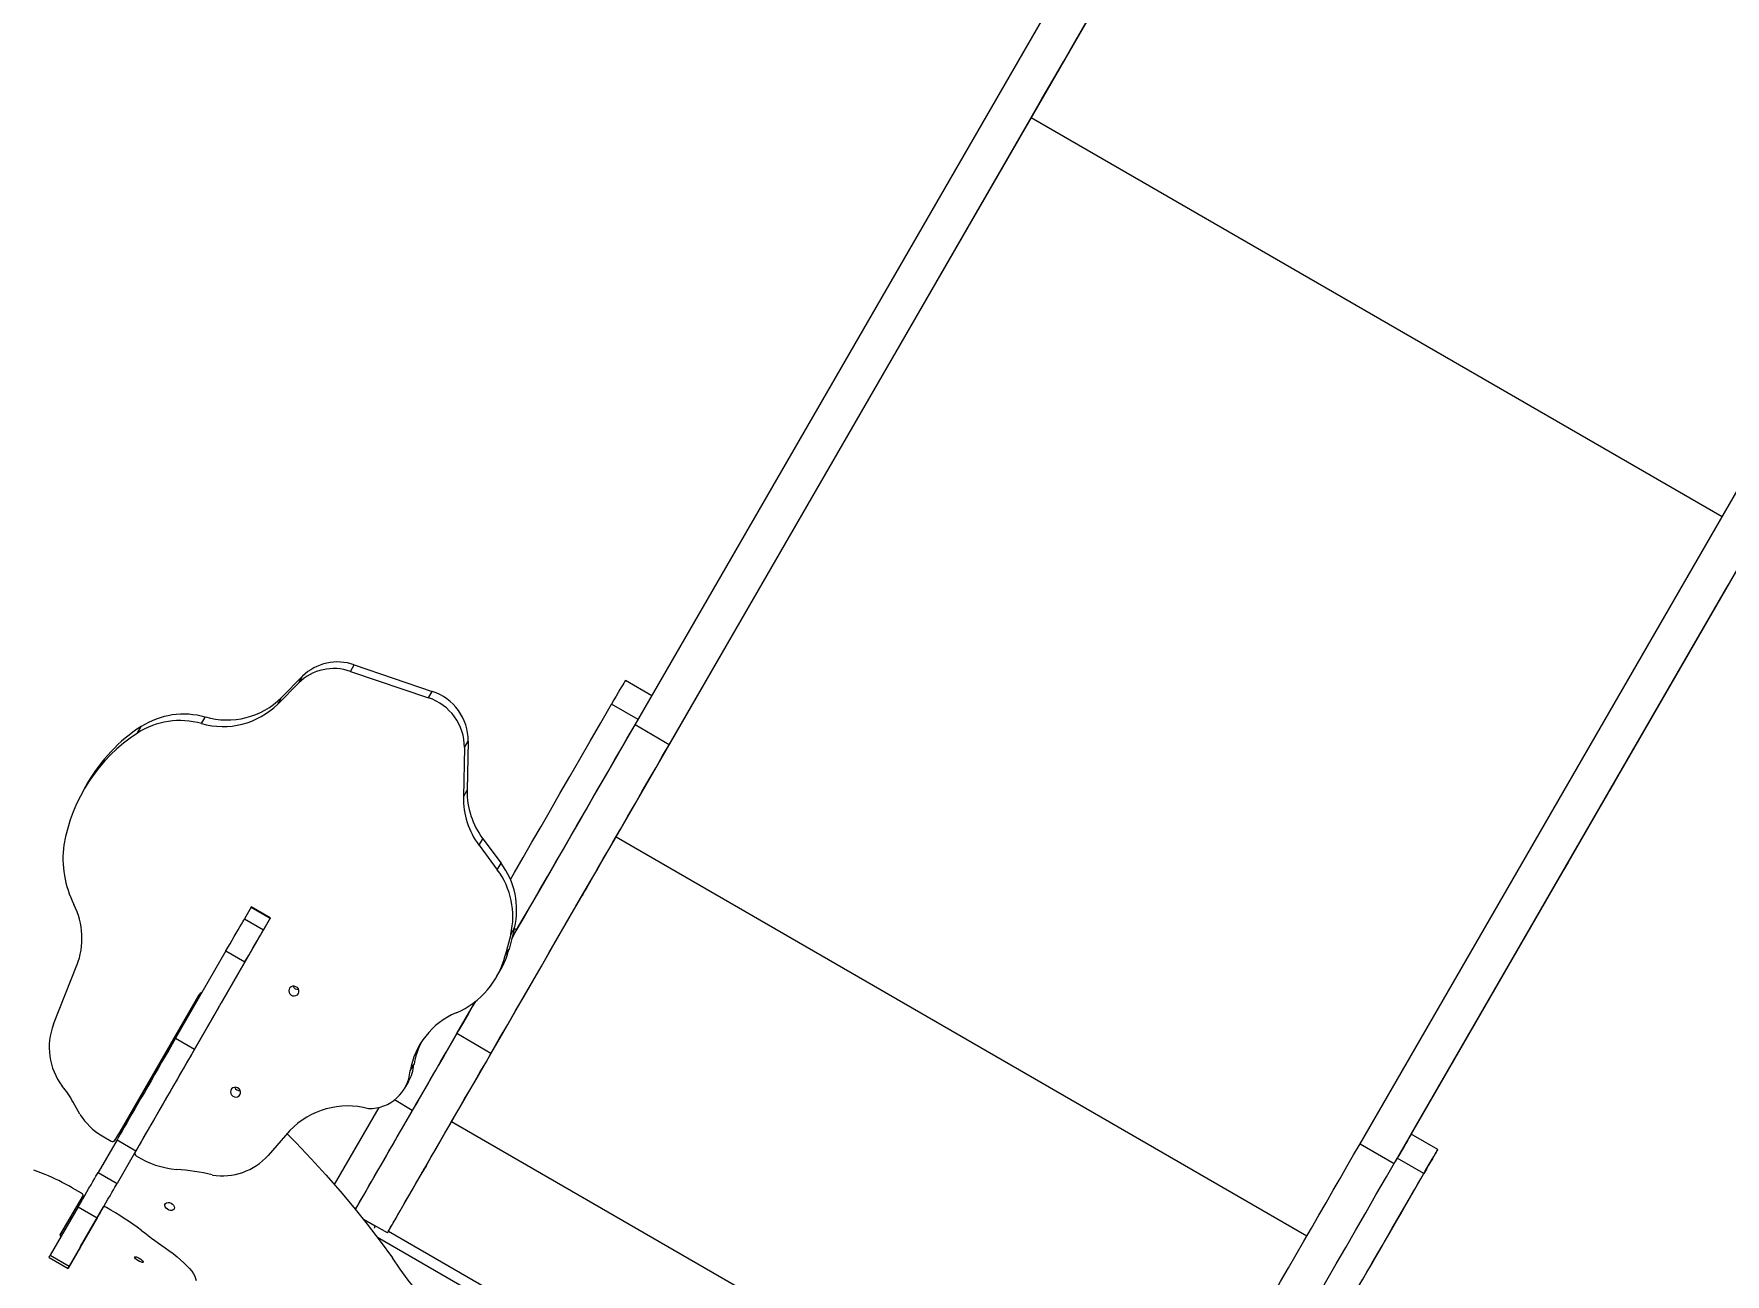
# Model space of a CAD drawing. Header units: millimetres. Extents: x -6006 to 5875, y -6399 to 6717.
# Drawn here: x 2185 to 3343, y 2810 to 3659 of the extents above; entities that cross this region are included whole.
import ezdxf

# ---------------------------------------------------------------- set-up
doc = ezdxf.new("R2010")
doc.units = ezdxf.units.MM
for name, color, linetype in [('DIKOM_ОБЪЕКТ', 7, 'Continuous'), ('DIKOM_РАЗМЕР_ЗОНА', 7, 'Continuous'), ('DIKOM_РАЗМЕР_ОБЪЕКТА', 7, 'Continuous')]:
    doc.layers.add(name, color=color, linetype=linetype)
doc.styles.add('style1', font='arial.ttf', dxfattribs={"width": 0.8})
doc.dimstyles.new('1-50', dxfattribs={"dimtxt": 300, "dimasz": 200, "dimexe": 100, "dimexo": 0, "dimgap": 100, "dimtad": 0, "dimdec": 0, "dimtxsty": 'style1', "dimcen": 0, "dimclrd": 7, "dimclre": 7, "dimadec": 1, "dimazin": 2, "dimtfac": 1, "dimtdec": 0, "dimtmove": 1, "dimatfit": 3, "dimfxl": 0, "dimlwd": 25, "dimlwe": 18, "dimarcsym": 0})

# ---------------------------------------------------------------- blocks, each defined once
blk = doc.blocks.new('*D15')
at = {"layer": 'Defpoints', "color": 0, "transparency": 16777216}
for p in [(-4354.5, 4593), (3409.3, 4593), (-1328.6, -3571.9)]:
    blk.add_point(p, dxfattribs=at)
at = {"layer": 'DIKOM_РАЗМЕР_ОБЪЕКТА', "color": 7, "lineweight": 18, "transparency": 16777216}
for p, q in [((3409.3, 4593), (-4454.5, 4593)), ((-1328.6, -3571.9), (-4454.5, -3571.9))]:
    blk.add_line(p, q, dxfattribs=at)
at = {"layer": 'DIKOM_РАЗМЕР_ОБЪЕКТА', "color": 7, "lineweight": 25, "transparency": 16777216}
for p, q in [((-4354.5, 4393), (-4354.5, 968.7)), ((-4354.5, -3371.9), (-4354.5, 52.5))]:
    blk.add_line(p, q, dxfattribs=at)
at = {"layer": 'DIKOM_РАЗМЕР_ОБЪЕКТА', "color": 7, "transparency": 16777216}
for points in [[(-4387.8, 4393), (-4321.1, 4393), (-4354.5, 4593)], [(-4387.8, -3371.9), (-4321.1, -3371.9), (-4354.5, -3571.9)]]:
    blk.add_solid(points, dxfattribs=at)
at = {"layer": 'DIKOM_РАЗМЕР_ОБЪЕКТА', "color": 0, "transparency": 16777216, "insert": (-4354.5, 510.6), "char_height": 300, "attachment_point": 5, "rotation": 90, "style": 'style1'}
blk.add_mtext('8150', dxfattribs=at)
blk = doc.blocks.new('*D16')
at = {"layer": 'Defpoints', "color": 0, "transparency": 16777216}
for p in [(3934.6, 4272.9), (-3710.1, -291), (3934.6, -4791.6)]:
    blk.add_point(p, dxfattribs=at)
at = {"layer": 'DIKOM_РАЗМЕР_ОБЪЕКТА', "color": 7, "lineweight": 18, "transparency": 16777216}
for p, q in [((3934.6, 4272.9), (3934.6, -4891.6)), ((-3710.1, -291), (-3710.1, -4891.6))]:
    blk.add_line(p, q, dxfattribs=at)
at = {"layer": 'DIKOM_РАЗМЕР_ОБЪЕКТА', "color": 7, "lineweight": 25, "transparency": 16777216}
for p, q in [((-3510.1, -4791.6), (-1432.6, -4791.6)), ((3734.6, -4791.6), (-518.7, -4791.6))]:
    blk.add_line(p, q, dxfattribs=at)
at = {"layer": 'DIKOM_РАЗМЕР_ОБЪЕКТА', "color": 7, "transparency": 16777216}
for points in [[(-3510.1, -4758.3), (-3510.1, -4825), (-3710.1, -4791.6)], [(3734.6, -4758.3), (3734.6, -4825), (3934.6, -4791.6)]]:
    blk.add_solid(points, dxfattribs=at)
at = {"layer": 'DIKOM_РАЗМЕР_ОБЪЕКТА', "color": 0, "transparency": 16777216, "insert": (-975.7, -4791.6), "char_height": 300, "attachment_point": 5, "style": 'style1'}
blk.add_mtext('7650', dxfattribs=at)
blk = doc.blocks.new('*D14')
at = {"layer": 'Defpoints', "color": 0, "transparency": 16777216}
for p in [(3463.3, 6716.6), (-5809.5, -5571.9), (-1350.4, -5571.9)]:
    blk.add_point(p, dxfattribs=at)
at = {"layer": 'DIKOM_РАЗМЕР_ЗОНА', "color": 7, "lineweight": 18, "transparency": 16777216}
for p, q in [((3463.3, 6716.6), (-5909.5, 6716.6)), ((-1350.4, -5571.9), (-5909.5, -5571.9))]:
    blk.add_line(p, q, dxfattribs=at)
at = {"layer": 'DIKOM_РАЗМЕР_ЗОНА', "color": 7, "lineweight": 25, "transparency": 16777216}
for p, q in [((-5809.5, 6516.6), (-5809.5, 1149.1)), ((-5809.5, -5371.9), (-5809.5, 69.4))]:
    blk.add_line(p, q, dxfattribs=at)
at = {"layer": 'DIKOM_РАЗМЕР_ЗОНА', "color": 7, "transparency": 16777216}
for points in [[(-5842.8, 6516.6), (-5776.2, 6516.6), (-5809.5, 6716.6)], [(-5842.8, -5371.9), (-5776.2, -5371.9), (-5809.5, -5571.9)]]:
    blk.add_solid(points, dxfattribs=at)
at = {"layer": 'DIKOM_РАЗМЕР_ЗОНА', "color": 0, "transparency": 16777216, "insert": (-5809.5, 609.2), "char_height": 300, "attachment_point": 5, "rotation": 90, "style": 'style1'}
blk.add_mtext('12300', dxfattribs=at)
blk = doc.blocks.new('*D13')
at = {"layer": 'Defpoints', "color": 0, "transparency": 16777216}
for p in [(5874.9, 4901.6), (-5210.1, -1293.8), (5874.9, -6202.3)]:
    blk.add_point(p, dxfattribs=at)
at = {"layer": 'DIKOM_РАЗМЕР_ЗОНА', "color": 7, "lineweight": 18, "transparency": 16777216}
for p, q in [((5874.9, 4901.6), (5874.9, -6302.3)), ((-5210.1, -1293.8), (-5210.1, -6302.3))]:
    blk.add_line(p, q, dxfattribs=at)
at = {"layer": 'DIKOM_РАЗМЕР_ЗОНА', "color": 7, "lineweight": 25, "transparency": 16777216}
for p, q in [((-5010.1, -6202.3), (160.5, -6202.3)), ((5674.9, -6202.3), (1240.2, -6202.3))]:
    blk.add_line(p, q, dxfattribs=at)
at = {"layer": 'DIKOM_РАЗМЕР_ЗОНА', "color": 7, "transparency": 16777216}
for points in [[(-5010.1, -6169), (-5010.1, -6235.6), (-5210.1, -6202.3)], [(5674.9, -6169), (5674.9, -6235.6), (5874.9, -6202.3)]]:
    blk.add_solid(points, dxfattribs=at)
at = {"layer": 'DIKOM_РАЗМЕР_ЗОНА', "color": 0, "transparency": 16777216, "insert": (700.4, -6202.3), "char_height": 300, "attachment_point": 5, "style": 'style1'}
blk.add_mtext('11100', dxfattribs=at)

msp = doc.modelspace()

# ---------------------------------------------------------------- linework, layer by layer
at = {"layer": 'DIKOM_ОБЪЕКТ', "color": 7, "linetype": 'Continuous', "lineweight": 15}
for p, q in [((2596.9, 3186.1), (2938.5, 3777.6)), ((2620.3, 3172.6), (2961.9, 3764.1)), ((2583.9, 3109.6), (2868.1, 3601.8)), ((2868.1, 3601.8), (3341, 3328.8)), ((3093.1, 2899.6), (3434.7, 3491.1)), ((3117.3, 2887.4), (3458.1, 3477.6)), ((3128.1, 2906.1), (3345, 3281.7)), ((2355, 3204.8), (2369.4, 3219.4)), ((2366.8, 3215), (2369.4, 3219.4)), ((2402.2, 3222.7), (2404.7, 3227.2)), ((2402.2, 3222.7), (2455.6, 3204.6)), ((2404.7, 3227.2), (2458.1, 3209.1)), ((2352.4, 3200.3), (2366.8, 3215)), ((2455.6, 3204.6), (2458.1, 3209.1)), ((2608.5, 3206.1), (2590.3, 3216.6)), ((2352.4, 3200.3), (2355, 3204.8)), ((2599, 3189.8), (2580.8, 3200.3)), ((2256.3, 3180.6), (2258.9, 3185)), ((2300.3, 3187.1), (2302.8, 3191.5)), ((2620.3, 3172.6), (2596.9, 3186.1)), ((2480.3, 3170.6), (2482.8, 3175)), ((2482.8, 3175), (2482, 3141.4)), ((2480.3, 3170.6), (2479.5, 3136.9)), ((2222.3, 3146.4), (2219.7, 3142)), ((2479.5, 3136.9), (2482, 3141.4)), ((2490.2, 3103.9), (2492.8, 3108.3)), ((2490.2, 3103.9), (2502.6, 3087)), ((2492.8, 3108.3), (2505.2, 3091.5)), ((2583.9, 3109.6), (3056.7, 2836.6)), ((2502.6, 3087), (2505.2, 3091.5)), ((2334.3, 3061.5), (2329.6, 3053.4)), ((2347.3, 3054.1), (2334.3, 3061.6)), ((2334.3, 3061.5), (2347.3, 3054)), ((2313.8, 2996), (2346.7, 3052.9)), ((2329.6, 3053.4), (2342.6, 3045.9)), ((2347.3, 3054), (2342.6, 3045.9)), ((2514.4, 3047.2), (2510.7, 3032.7)), ((2511.8, 3042.8), (2514.4, 3047.2)), ((2515.9, 3045.9), (2514.3, 3046.9)), ((2511.8, 3042.8), (2508.1, 3028.3)), ((2508.1, 3028.3), (2510.7, 3032.7)), ((2198.9, 2981.4), (2214.9, 3021.7)), ((2316.9, 3031.5), (2282.5, 2971.7)), ((2329.9, 3024), (2295.4, 2964.2)), ((2316.9, 3031.5), (2329.9, 3024)), ((2502.2, 3013.7), (2504.7, 3018.1)), ((2298.2, 3001), (2241, 2901.9)), ((2298.3, 3001.1), (2243.6, 2906.4)), ((2312.1, 2993), (2254.8, 2893.9)), ((2498.3, 2961.4), (2474.9, 2974.9)), ((2282.5, 2971.7), (2295.4, 2964.2)), ((2443, 2949.4), (2445.6, 2953.8)), ((2439.4, 2937.7), (2442, 2942.1)), ((2444.5, 2922.3), (2432.2, 2929.5)), ((2217, 2919.7), (2212.4, 2928)), ((2421.5, 2924.4), (2391.1, 2871.7)), ((2444.5, 2922.3), (2405.5, 2854.7)), ((2241, 2901.9), (2243.6, 2906.4)), ((2360.7, 2908.6), (2345.8, 2891.6)), ((2427.4, 2838.5), (2471.4, 2914.7)), ((2471.4, 2914.7), (2944.3, 2641.7)), ((3146.3, 2895.6), (3128.1, 2906.1)), ((2242.4, 2902.3), (2229.4, 2879.9)), ((2232.2, 2904.9), (2238.3, 2901.3)), ((2242.4, 2902.3), (2255.3, 2894.8)), ((2255.3, 2894.8), (2242.4, 2872.4)), ((3093.1, 2899.6), (3116.5, 2886.1)), ((3136.8, 2879.3), (3118.6, 2889.8)), ((2193.2, 2878.5), (2185.5, 2881.4)), ((2229.4, 2879.9), (2242.4, 2872.4)), ((2203.6, 2837.2), (2219.4, 2864.4)), ((2211.7, 2869.5), (2217.9, 2865.9)), ((2212.1, 2851.9), (2219.4, 2864.4)), ((2215.8, 2856.3), (2196.7, 2823.3)), ((2203.6, 2837.1), (2212.1, 2851.9)), ((2228.8, 2848.8), (2209.7, 2815.8)), ((2210.1, 2848.5), (2211, 2848)), ((2215.8, 2856.3), (2228.8, 2848.8)), ((2217.4, 2829.2), (2233.2, 2856.5)), ((2427.4, 2838.5), (2410.9, 2848)), ((2419.2, 2843.2), (2410.9, 2848)), ((2410.9, 2848), (2419.2, 2843.2)), ((2427.4, 2838.5), (2427.4, 2838.5)), ((2428.1, 2839.8), (2896.1, 2569.6)), ((2217.4, 2829.1), (2208.9, 2814.4)), ((2862.3, 2580.4), (2420.6, 2835.5)), ((2195.9, 2821.8), (2208.9, 2814.3)), ((2196.7, 2823.3), (2209.7, 2815.8))]:
    msp.add_line(p, q, dxfattribs=at)
at = {"layer": 'DIKOM_ОБЪЕКТ', "color": 7, "linetype": 'Continuous', "lineweight": 15, "flags": 128}
for points in [[(2868.1, 3601.8), (2875.4, 3614.5), (2882.9, 3627.3), (2890.4, 3640.3), (2898, 3653.5), (2905.7, 3666.9)], [(2590.3, 3216.6), (2590.3, 3216.6), (2590.1, 3216.3), (2589.8, 3215.7), (2589.2, 3214.8), (2588.5, 3213.6), (2587.7, 3212.1), (2586.6, 3210.3), (2585.4, 3208.2), (2584.1, 3205.8), (2582.5, 3203.2), (2580.8, 3200.3)], [(2511.6, 3080.4), (2514.4, 3085.2), (2520.3, 3095.4), (2526.3, 3105.9), (2532.6, 3116.7), (2539, 3127.8), (2545.5, 3139.1), (2552.3, 3150.8), (2559.2, 3162.7), (2566.2, 3175), (2573.4, 3187.5), (2580.8, 3200.3)], [(2512.6, 3040), (2514.8, 3044), (2520.5, 3053.7), (2526.1, 3063.4), (2531.6, 3073), (2537.1, 3082.5), (2542.5, 3091.9), (2547.9, 3101.2), (2553.2, 3110.4), (2558.4, 3119.4), (2563.5, 3128.3), (2568.6, 3137.1), (2573.6, 3145.7), (2578.5, 3154.2), (2583.2, 3162.4), (2587.9, 3170.5), (2592.5, 3178.4), (2596.9, 3186.1)], [(2515.9, 3045.9), (2521.3, 3055.2), (2526.9, 3064.8), (2532.6, 3074.7), (2538.5, 3084.9), (2544.5, 3095.4), (2550.7, 3106.2), (2557.1, 3117.3), (2563.7, 3128.6), (2570.4, 3140.3), (2577.3, 3152.2), (2584.4, 3164.5), (2591.6, 3177), (2597.7, 3187.4)], [(2498.3, 2961.4), (2504, 2971.3), (2509.8, 2981.2), (2515.5, 2991.1), (2521.2, 3001), (2526.9, 3010.9), (2532.6, 3020.7), (2538.2, 3030.5), (2543.9, 3040.2), (2549.4, 3049.9), (2555, 3059.5), (2560.5, 3069), (2565.9, 3078.4), (2571.3, 3087.7), (2576.6, 3096.9), (2581.8, 3105.9), (2586.9, 3114.8), (2592, 3123.6), (2597, 3132.2), (2601.8, 3140.7), (2606.6, 3148.9), (2611.3, 3157), (2615.8, 3164.9), (2620.3, 3172.6)], [(3267.1, 3146.9), (3267, 3146.7), (3266.8, 3146.3), (3266.4, 3145.6), (3265.9, 3144.7), (3265.3, 3143.7), (3264.7, 3142.6), (3264.1, 3141.7), (3263.7, 3140.9), (3263.3, 3140.3), (3263.1, 3140), (3263.1, 3140), (3263.3, 3140.3), (3263.7, 3140.9), (3264.1, 3141.7), (3264.7, 3142.6), (3265.3, 3143.7), (3265.9, 3144.7), (3266.4, 3145.6), (3266.8, 3146.3), (3267, 3146.7), (3267.1, 3146.9)], [(2471.4, 2914.7), (2477, 2924.4), (2482.5, 2934), (2488.1, 2943.6), (2493.6, 2953.1), (2499.1, 2962.6), (2504.5, 2972.1), (2510, 2981.5), (2515.4, 2990.9), (2520.7, 3000.1), (2526, 3009.3), (2531.3, 3018.4), (2536.5, 3027.4), (2541.6, 3036.3), (2546.6, 3045), (2551.6, 3053.6), (2556.5, 3062.1), (2561.3, 3070.4), (2566, 3078.6), (2570.7, 3086.6), (2575.2, 3094.5), (2579.6, 3102.1), (2583.9, 3109.6)], [(3236.5, 3093.8), (3236.4, 3093.7), (3236.1, 3093.2), (3235.7, 3092.5), (3235.2, 3091.6), (3234.6, 3090.6), (3234, 3089.6), (3233.5, 3088.6), (3233, 3087.8), (3232.7, 3087.2), (3232.5, 3086.9), (3232.5, 3086.9), (3232.7, 3087.2), (3233, 3087.8), (3233.5, 3088.6), (3234, 3089.6), (3234.6, 3090.6), (3235.2, 3091.6), (3235.7, 3092.5), (3236.1, 3093.2), (3236.4, 3093.7), (3236.5, 3093.8)], [(2560.4, 3068.9), (2560.5, 3069), (2560.7, 3069.5), (2561.1, 3070.2), (2561.7, 3071.1), (2562.2, 3072.1), (2562.8, 3073.1), (2563.4, 3074.1), (2563.9, 3074.9), (2564.2, 3075.5), (2564.4, 3075.8), (2564.4, 3075.8), (2564.2, 3075.5), (2563.9, 3074.9), (2563.4, 3074.1), (2562.8, 3073.1), (2562.2, 3072.1), (2561.7, 3071.1), (2561.1, 3070.2), (2560.7, 3069.5), (2560.5, 3069), (2560.4, 3068.9)], [(2334.3, 3061.5), (2334.3, 3061.6), (2334.3, 3061.6)], [(2316.9, 3031.5), (2318.3, 3033.9), (2319.8, 3036.4), (2321.2, 3038.9), (2322.6, 3041.4), (2324, 3043.7), (2325.3, 3045.9), (2326.5, 3048), (2327.5, 3049.8), (2328.4, 3051.3), (2329.1, 3052.5), (2329.6, 3053.4)], [(2329.9, 3024), (2331.3, 3026.4), (2332.8, 3028.9), (2334.2, 3031.4), (2335.6, 3033.9), (2337, 3036.2), (2338.3, 3038.4), (2339.4, 3040.5), (2340.5, 3042.3), (2341.4, 3043.8), (2342.1, 3045), (2342.6, 3045.9)], [(2347.3, 3054), (2347.3, 3054.1), (2347.3, 3054.1), (2347.3, 3054), (2347.2, 3053.9), (2347.1, 3053.7), (2347, 3053.5), (2346.8, 3053.2), (2346.7, 3052.9)], [(2515.9, 3045.9), (2514.7, 3043.8), (2513.4, 3041.5), (2512.6, 3040.1)], [(2366.5, 3002.3), (2366.9, 3003.3), (2366.9, 3004.4), (2366.5, 3005.5), (2365.8, 3006.4), (2364.8, 3007), (2363.7, 3007.3), (2362.6, 3007.3), (2361.6, 3006.9), (2360.7, 3006.2), (2360.2, 3005.3), (2360, 3004.2), (2360.2, 3003.1), (2360.7, 3002.1), (2361.6, 3001.3), (2362.6, 3000.8), (2363.7, 3000.7), (2364.8, 3000.9), (2365.8, 3001.5), (2366.5, 3002.3)], [(2312, 2992.9), (2312.1, 2993), (2312.4, 2993.6), (2312.8, 2994.2), (2313.2, 2995.1), (2313.8, 2996)], [(2487.7, 2997), (2485.7, 2993.6), (2482.6, 2988.2), (2479.5, 2982.8), (2476.2, 2977.1), (2472.9, 2971.4), (2469.5, 2965.5), (2466, 2959.5), (2462.5, 2953.4), (2459, 2947.3), (2455.4, 2941.1), (2451.8, 2934.9), (2448.2, 2928.6), (2444.5, 2922.3)], [(2474.9, 2974.9), (2480.7, 2984.8), (2486.4, 2994.7), (2487.7, 2997)], [(2405.5, 2854.7), (2406.2, 2855.9), (2407.2, 2857.6), (2408.4, 2859.5), (2409.7, 2861.8), (2411.2, 2864.4), (2412.8, 2867.2), (2414.6, 2870.4), (2416.6, 2873.8), (2418.7, 2877.4), (2420.9, 2881.3), (2423.3, 2885.4), (2425.8, 2889.8), (2428.5, 2894.4), (2431.3, 2899.2), (2434.1, 2904.2), (2437.1, 2909.4), (2440.2, 2914.7), (2443.4, 2920.3), (2446.7, 2925.9), (2450, 2931.7), (2453.4, 2937.6), (2456.9, 2943.7), (2460.5, 2949.8), (2464, 2956), (2467.6, 2962.2), (2471.3, 2968.5), (2474.9, 2974.9)], [(2282.5, 2971.7), (2280.1, 2967.7), (2277.8, 2963.6), (2275.3, 2959.4), (2272.9, 2955.3), (2270.5, 2951.1), (2268.1, 2946.9), (2265.7, 2942.7), (2263.4, 2938.7), (2261.1, 2934.7), (2258.8, 2930.8), (2256.7, 2927.1), (2254.6, 2923.5), (2252.6, 2920), (2250.7, 2916.8), (2249, 2913.8), (2247.4, 2911), (2245.9, 2908.4), (2244.6, 2906.1), (2243.4, 2904.1), (2242.4, 2902.3)], [(2295.4, 2964.2), (2293.1, 2960.2), (2290.7, 2956.1), (2288.3, 2951.9), (2285.9, 2947.8), (2283.5, 2943.6), (2281.1, 2939.4), (2278.7, 2935.2), (2276.3, 2931.2), (2274, 2927.2), (2271.8, 2923.3), (2269.6, 2919.6), (2267.6, 2916), (2265.6, 2912.5), (2263.7, 2909.3), (2262, 2906.3), (2260.4, 2903.5), (2258.9, 2900.9), (2257.5, 2898.6), (2256.4, 2896.6), (2255.3, 2894.8)], [(2427.4, 2838.5), (2427.5, 2838.7), (2427.8, 2839.1), (2428.2, 2839.9), (2428.8, 2841), (2429.6, 2842.4), (2430.6, 2844.1), (2431.7, 2846), (2433.1, 2848.3), (2434.5, 2850.9), (2436.2, 2853.7), (2438, 2856.9), (2439.9, 2860.3), (2442.1, 2863.9), (2444.3, 2867.8), (2446.7, 2871.9), (2449.2, 2876.3), (2451.9, 2880.9), (2454.6, 2885.7), (2457.5, 2890.7), (2460.5, 2895.9), (2463.6, 2901.2), (2466.8, 2906.8), (2470.1, 2912.4), (2473.4, 2918.2), (2476.8, 2924.1), (2480.3, 2930.2), (2483.8, 2936.3), (2487.4, 2942.5), (2491, 2948.7), (2494.7, 2955), (2498.3, 2961.4)], [(2326.5, 2933.1), (2326.9, 2934.1), (2326.9, 2935.2), (2326.6, 2936.3), (2325.9, 2937.2), (2324.9, 2937.8), (2323.8, 2938.2), (2322.7, 2938.1), (2321.6, 2937.8), (2320.8, 2937.1), (2320.3, 2936.1), (2320.1, 2935), (2320.3, 2934), (2320.8, 2933), (2321.6, 2932.2), (2322.7, 2931.7), (2323.8, 2931.5), (2324.9, 2931.7), (2325.9, 2932.3), (2326.5, 2933.1)], [(2358.8, 2906.4), (2365, 2900.1), (2375.3, 2889.3), (2385.3, 2878.3), (2395.1, 2867.2), (2404.5, 2855.9), (2413.6, 2844.5), (2422.4, 2833), (2430.9, 2821.4)], [(3128.1, 2906.1), (3128.1, 2906.1), (3127.9, 2905.8), (3127.6, 2905.2), (3127, 2904.3), (3126.3, 2903.1), (3125.5, 2901.6), (3124.4, 2899.8), (3123.2, 2897.7), (3121.9, 2895.3), (3120.3, 2892.7), (3118.6, 2889.8)], [(2971.2, 2688.4), (2976.9, 2698.3), (2982.6, 2708.2), (2988.3, 2718.1), (2994.1, 2728), (2999.8, 2737.9), (3005.4, 2747.7), (3011.1, 2757.5), (3016.7, 2767.2), (3022.3, 2776.9), (3027.8, 2786.5), (3033.3, 2796), (3038.7, 2805.4), (3044.1, 2814.7), (3049.4, 2823.9), (3054.6, 2832.9), (3059.8, 2841.8), (3064.8, 2850.6), (3069.8, 2859.2), (3074.7, 2867.7), (3079.5, 2875.9), (3084.1, 2884), (3088.7, 2891.9), (3093.1, 2899.6)], [(3094.8, 2806.5), (3097.8, 2811.7), (3100.9, 2817), (3103.9, 2822.2), (3106.9, 2827.3), (3109.8, 2832.4), (3112.7, 2837.4), (3115.5, 2842.3), (3118.2, 2847.1), (3120.9, 2851.7), (3123.5, 2856.1), (3126, 2860.4), (3128.3, 2864.5), (3130.6, 2868.4), (3132.7, 2872.1), (3134.7, 2875.5), (3136.5, 2878.8), (3138.2, 2881.7), (3139.8, 2884.4), (3141.2, 2886.8), (3142.4, 2889), (3143.5, 2890.8), (3144.4, 2892.4), (3145.1, 2893.6), (3145.7, 2894.6), (3146, 2895.2), (3146.2, 2895.6), (3146.3, 2895.6), (3146.1, 2895.3), (3145.7, 2894.7), (3145.2, 2893.8), (3144.5, 2892.6), (3143.7, 2891.1), (3142.6, 2889.3), (3141.4, 2887.2), (3140, 2884.8), (3138.5, 2882.2), (3136.8, 2879.3)], [(2450.4, 2878.3), (2450.5, 2878.5), (2450.7, 2878.9), (2451.1, 2879.6), (2451.7, 2880.5), (2452.2, 2881.5), (2452.8, 2882.6), (2453.4, 2883.5), (2453.9, 2884.3), (2454.2, 2884.9), (2454.4, 2885.2), (2454.4, 2885.2), (2454.2, 2884.9), (2453.9, 2884.3), (2453.4, 2883.5), (2452.8, 2882.6), (2452.2, 2881.5), (2451.7, 2880.5), (2451.1, 2879.6), (2450.7, 2878.9), (2450.5, 2878.5), (2450.4, 2878.3)], [(3035.5, 2745.9), (3040.9, 2755.2), (3046.5, 2764.8), (3052.2, 2774.7), (3058.1, 2784.9), (3064.1, 2795.4), (3070.4, 2806.2), (3076.8, 2817.3), (3083.3, 2828.6), (3090.1, 2840.3), (3097, 2852.2), (3104, 2864.5), (3111.2, 2877), (3118.6, 2889.8)], [(2215.8, 2856.3), (2217.3, 2858.9), (2218.8, 2861.5), (2220.3, 2864.2), (2221.8, 2866.7), (2223.2, 2869.2), (2224.6, 2871.5), (2225.8, 2873.7), (2226.9, 2875.6), (2227.9, 2877.3), (2228.8, 2878.8), (2229.4, 2879.9)], [(2228.8, 2848.8), (2230.3, 2851.4), (2231.8, 2854), (2233.3, 2856.7), (2234.8, 2859.2), (2236.2, 2861.7), (2237.6, 2864), (2238.8, 2866.2), (2239.9, 2868.1), (2240.9, 2869.8), (2241.8, 2871.3), (2242.4, 2872.4)], [(3053.7, 2735.4), (3059.1, 2744.7), (3064.7, 2754.3), (3070.4, 2764.2), (3076.3, 2774.4), (3082.3, 2784.9), (3088.5, 2795.7), (3094.9, 2806.8), (3101.5, 2818.1), (3108.2, 2829.8), (3115.1, 2841.7), (3122.2, 2854), (3129.4, 2866.5), (3136.8, 2879.3)], [(2281.4, 2854.9), (2280.9, 2854.3), (2280, 2854), (2279, 2853.9), (2277.9, 2854.1), (2276.9, 2854.7), (2276.1, 2855.4), (2275.4, 2856.3), (2275.1, 2857.2), (2275.2, 2858), (2275.6, 2858.7), (2276.3, 2859.2), (2277.3, 2859.4), (2278.3, 2859.3), (2279.4, 2858.9), (2280.4, 2858.3), (2281.1, 2857.5), (2281.6, 2856.6), (2281.7, 2855.7), (2281.4, 2854.9)], [(2211, 2848), (2210.7, 2848.1), (2210.1, 2848.5)], [(2419.2, 2843.2), (2419.1, 2843.1), (2418.9, 2842.7), (2418.7, 2842.4), (2418.5, 2842.1), (2418.4, 2842), (2418.4, 2841.9)], [(2217.4, 2829.1), (2217.5, 2829.3), (2217.5, 2829.3)], [(2277.9, 2826.6), (2280.8, 2824.4), (2283.5, 2822.3), (2285.9, 2820.1), (2288.2, 2818.1), (2290.2, 2816), (2292, 2814.1), (2293.5, 2812.3), (2294.7, 2810.5), (2295.6, 2808.9), (2296.2, 2807.4), (2296.5, 2806.1)], [(2195.9, 2821.8), (2195.9, 2821.8), (2196, 2821.9), (2196, 2822.1), (2196.2, 2822.3), (2196.3, 2822.6), (2196.5, 2822.9), (2196.7, 2823.3)], [(2208.9, 2814.4), (2208.9, 2814.3), (2208.9, 2814.3), (2208.9, 2814.4), (2209, 2814.6), (2209.2, 2814.8), (2209.3, 2815.1), (2209.5, 2815.4), (2209.7, 2815.8)], [(2260.4, 2818.6), (2260.1, 2818.4), (2259.5, 2818.4), (2258.7, 2818.7), (2257.7, 2819.1), (2256.7, 2819.7), (2255.7, 2820.3), (2255, 2820.9), (2254.5, 2821.5), (2254.3, 2821.9), (2254.5, 2822.2), (2254.9, 2822.2), (2255.7, 2822.1), (2256.6, 2821.7), (2257.6, 2821.2), (2258.6, 2820.6), (2259.4, 2820), (2260, 2819.4), (2260.4, 2818.9), (2260.4, 2818.6)], [(2569.9, 2701.4), (2561, 2706), (2552.3, 2710.9), (2543.6, 2716), (2535.1, 2721.3), (2526.7, 2726.8), (2518.5, 2732.5), (2510.5, 2738.4), (2502.6, 2744.5), (2495, 2750.7), (2487.5, 2757.2), (2480.3, 2763.8), (2473.2, 2770.5), (2466.4, 2777.4), (2459.9, 2784.5), (2453.6, 2791.7), (2447.5, 2798.9), (2441.7, 2806.3), (2436.2, 2813.8), (2430.9, 2821.4)]]:
    msp.add_lwpolyline(points, dxfattribs=at)
at = {"layer": 'DIKOM_ОБЪЕКТ', "color": 7, "linetype": 'Continuous', "lineweight": 15}
for centre, radius, start, end in [((2390.7, 3190.7), 34, 70.2178, 134.5548), ((2393.2, 3195.2), 34, 70.2178, 134.5548), ((2447.1, 3175.1), 35.7, 359.908, 71.9895), ((2315, 3238.2), 53.2, 253.9001, 314.5999), ((2317.6, 3242.7), 53.2, 253.8996, 314.6009), ((2444.5, 3170.7), 35.7, 359.9086, 71.9893), ((2321.5, 3089), 114.7, 123.1065, 149.9231), ((2285.5, 3134.9), 54.2, 74.2544, 122.5854), ((2288.1, 3139.3), 54.2, 74.2543, 122.5856), ((2318.6, 3084.9), 114.1, 123.0565, 170.4003), ((2533.1, 3136), 53.7, 179.0617, 216.8462), ((2535.7, 3140.5), 53.7, 179.0624, 216.8462), ((2276.5, 3095), 71.1, 172.7276, 206.4541), ((2463.1, 3059.7), 52.8, 346.3819, 37.0733), ((2460.5, 3055.2), 52.8, 346.3825, 37.0733), ((2167.1, 3040.2), 51.3, 338.7809, 26.7105), ((2454.4, 3047.2), 58.1, 329.9982, 345.6087), ((2451.4, 3043), 58.6, 293.2339, 345.4814), ((2302.9, 2998.3), 5.4, 114.5531, 149.8523), ((2366.2, 3008.8), 3.66, 203.2335, 276.7438), ((2495.1, 2940.4), 52.9, 112.9575, 170.227), ((2240.5, 2965.6), 44.5, 159.2052, 216.7815), ((2497.5, 2945), 52.6, 152.8257, 170.3292), ((2418, 2955.9), 27.6, 330.0412, 355.7459), ((2414.9, 2951.8), 28.2, 269.1961, 355.1712), ((2156.6, 2897.7), 63.5, 28.5157, 40.5449), ((2326.3, 2939.6), 3.66, 203.2384, 276.7389), ((2255.5, 2944), 45.5, 212.2947, 239.166), ((2400.3, 2870.3), 55.1, 75.1137, 135.9699), ((2239.3, 2903), 1.94, 237.9397, 328.1402), ((2256.5, 2892.9), 1.94, 151.7447, 239.6044), ((2288.9, 2944.4), 62.7, 237.8629, 264.803), ((2314.4, 2919.9), 42.3, 260.8267, 317.8873), ((2137.2, 2740.2), 149.2, 60.0584, 67.9556), ((2276.9, 2759.3), 122.8, 75.5103, 87.0663), ((2217.1, 2863.6), 2.38, 19.7076, 71.4359), ((2233.7, 2854.2), 2.27, 49.0248, 101.0858), ((2131.2, 2670.7), 212.4, 52.9678, 60.7137), ((2204.8, 2836.9), 1.28, 168.3397, 230.3656), ((2483.9, 3128.6), 365.6, 232.0576, 235.6904)]:
    msp.add_arc(centre, radius, start, end, dxfattribs=at)

# ---------------------------------------------------------------- dimensions: what is measured, and where the dimension line sits
at = {"layer": 'DIKOM_РАЗМЕР_ЗОНА'}
dim = msp.add_linear_dim(base=(-5809.5, -5571.9), p1=(3463.3, 6716.6), p2=(-1350.4, -5571.9), angle=90, text='12300', dimstyle='1-50', override={"dimscale": 1, "dimtix": 0, "dimtofl": 1, "dimtmove": 1, "dimatfit": 3}, dxfattribs=at)
dim.commit()
dim.dimension.update_dxf_attribs({"geometry": '*D14', "text_midpoint": (-5809.5, 609.2), "dimtype": 160})
dim = msp.add_linear_dim(base=(5874.9, -6202.3), p1=(-5210.1, -1293.8), p2=(5874.9, 4901.6), text='11100', dimstyle='1-50', override={"dimscale": 1, "dimtix": 0, "dimtofl": 1, "dimtmove": 1, "dimatfit": 3}, dxfattribs=at)
dim.commit()
dim.dimension.update_dxf_attribs({"geometry": '*D13', "text_midpoint": (700.4, -6202.3), "dimtype": 160})
at = {"layer": 'DIKOM_РАЗМЕР_ОБЪЕКТА'}
dim = msp.add_linear_dim(base=(-4354.5, 4593), p1=(-1328.6, -3571.9), p2=(3409.3, 4593), angle=90, text='8150', dimstyle='1-50', override={"dimscale": 1, "dimtix": 0, "dimtofl": 1, "dimtmove": 1, "dimatfit": 3}, dxfattribs=at)
dim.commit()
dim.dimension.update_dxf_attribs({"geometry": '*D15', "text_midpoint": (-4354.5, 510.6)})
dim = msp.add_linear_dim(base=(3934.6, -4791.6), p1=(-3710.1, -291), p2=(3934.6, 4272.9), text='7650', dimstyle='1-50', override={"dimscale": 1, "dimtix": 0, "dimtofl": 1, "dimtmove": 1, "dimatfit": 3}, dxfattribs=at)
dim.commit()
dim.dimension.update_dxf_attribs({"geometry": '*D16', "text_midpoint": (-975.7, -4791.6), "dimtype": 160})

doc.saveas('drawing.dxf')
